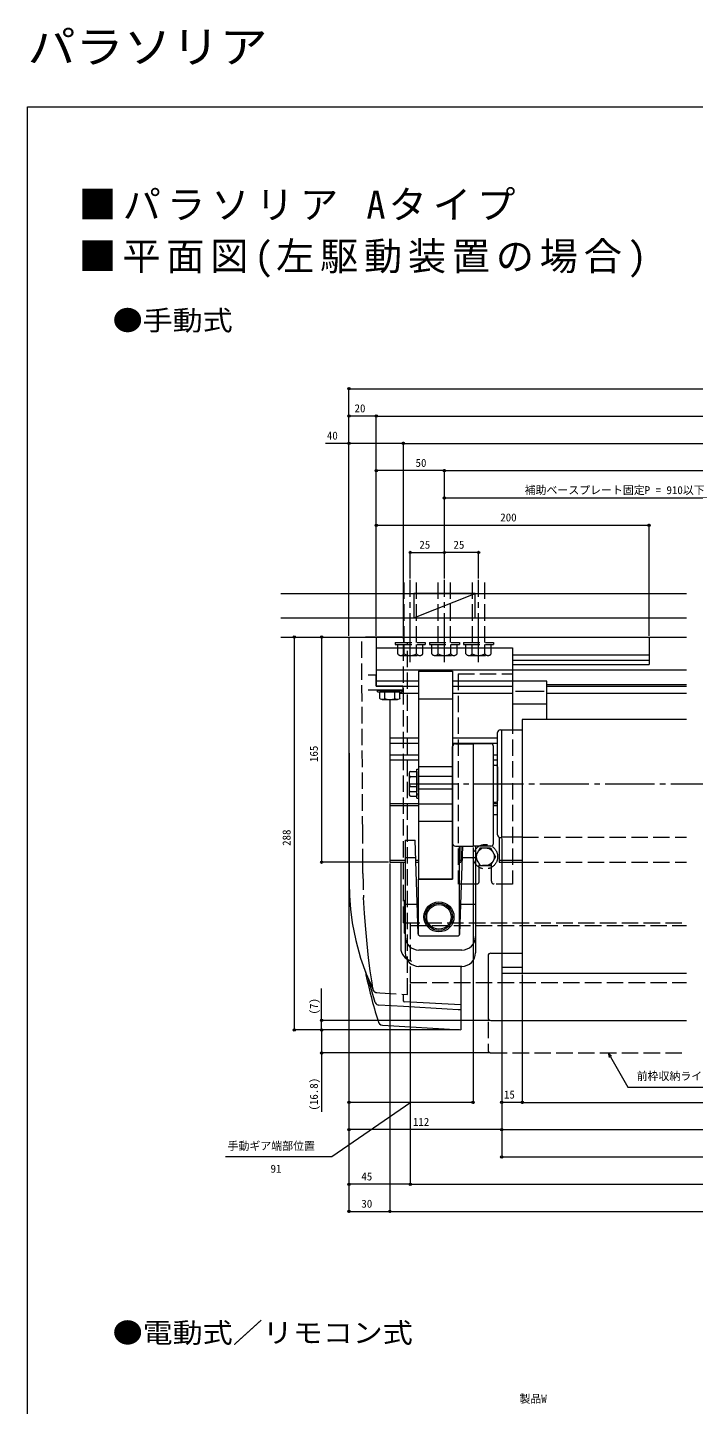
# Model space of a CAD drawing. Units: millimetres, scale not verified. Extents: x -1682 to -296, y -1188 to 1054.
# Drawn here: x -1682 to -1194, y 45 to 1054 of the extents above; entities that cross this region are included whole.
import ezdxf
from ezdxf.enums import TextEntityAlignment as Align

# ---------------------------------------------------------------- set-up
doc = ezdxf.new("R2010")
doc.units = ezdxf.units.MM
doc.header["$LTSCALE"] = 4
doc.linetypes.add('CHAIN2', pattern=[12, 9, -1, 1, -1])
doc.linetypes.add('DASHED3', pattern=[4, 3, -1])
doc.layers.add('0-1_USER1', color=3, linetype='Continuous')
for name, color, linetype, lineweight in [('0-2_YKK_ZWAK', 7, 'Continuous', 9), ('0-3_YKK_12', 2, 'Continuous', 9), ('0-4_YKK_13', 4, 'Continuous', 9), ('0-5_YKK_A1', 4, 'DASHED3', 9), ('0-6_YKK_D', 6, 'Continuous', 9), ('0-7_YSS_K', 3, 'Continuous', 9)]:
    doc.layers.add(name, color=color, linetype=linetype, lineweight=lineweight)
doc.styles.add('ＭＳ ゴシック', font='')
doc.styles.get('ＭＳ ゴシック').set_extended_font_data('MS Gothic')

msp = doc.modelspace()

# ---------------------------------------------------------------- linework, layer by layer
at = {"layer": '0-2_YKK_ZWAK'}
for p, q in [((-1682, -1188), (-1682, 996)), ((-1682, 996), (-296, 996))]:
    msp.add_line(p, q, dxfattribs=at)
at = {"layer": '0-3_YKK_12', "linetype": 'CHAIN2'}
for p, q in [((-1401.5, 588.865), (-1401.5, 649.365)), ((-1376.5, 588.865), (-1376.5, 649.365)), ((-1351.5, 588.865), (-1351.5, 649.365)), ((-1402.593, 499.865), (-563.582, 499.865))]:
    msp.add_line(p, q, dxfattribs=at)
at = {"layer": '0-3_YKK_12'}
for p, q in [((-1326.495, 583.365), (-1199, 583.365)), ((-1409.11, 566.366), (-1395.499, 566.366)), ((-1407.5, 571.366), (-1395.499, 571.366)), ((-1370.499, 571.366), (-1326.5, 571.366)), ((-1370.499, 566.366), (-1326.5, 566.366)), ((-1326.5, 575.066), (-1326.5, 539.115)), ((-1301.5, 575.066), (-1326.5, 575.066)), ((-1303.5, 567.366), (-1324.5, 567.366)), ((-1301.5, 546.865), (-1301.5, 575.066)), ((-1301.5, 572.566), (-1199, 572.566)), ((-1301.5, 571.366), (-1199, 571.366)), ((-1301.5, 571.366), (-1199, 571.366)), ((-1301.5, 566.366), (-1199, 566.366)), ((-1416.5, 561.466), (-1416.5, 442.365)), ((-1326.5, 558.366), (-1301.5, 558.366)), ((-1326.5, 537.366), (-1326.499, 537.366)), ((-1326.5, 536.366), (-1326.499, 536.366)), ((-1416.5, 533.466), (-1395.499, 533.466)), ((-1416.5, 529.616), (-1395.499, 529.616)), ((-1370.499, 533.466), (-1337.499, 533.466)), ((-1370.499, 529.616), (-1337.499, 529.616)), ((-1416.5, 521.116), (-1395.499, 521.116)), ((-1416.5, 517.266), (-1395.499, 517.266)), ((-1340.499, 521.116), (-1337.499, 521.116)), ((-1340.499, 517.266), (-1337.499, 517.266)), ((-1416.5, 485.366), (-1395.499, 485.366)), ((-1340.499, 485.366), (-1337.499, 485.366)), ((-1416.5, 483.966), (-1395.499, 483.966)), ((-1340.499, 483.966), (-1337.499, 483.966)), ((-1340.499, 477.365), (-1337.499, 477.365)), ((-1336.5, 460.634), (-1336.5, 442.365)), ((-1364.5, 454.165), (-1364.5, 442.365)), ((-1416.5, 443.766), (-1405.249, 443.766)), ((-1416.5, 442.365), (-1405.249, 442.365)), ((-1397.535, 443.766), (-1395.499, 443.766)), ((-1397.49, 442.365), (-1395.499, 442.365)), ((-1365.499, 443.766), (-1364.5, 443.766)), ((-1365.499, 442.365), (-1364.5, 442.365)), ((-1336.5, 443.766), (-1319.499, 443.766)), ((-1336.5, 442.365), (-1319.499, 442.365)), ((-1334.499, 375.693), (-1319.499, 375.693)), ((-1334.499, 365.474), (-1319.499, 365.474)), ((-1334.499, 361.039), (-1199, 361.039)), ((-1334.499, 326.323), (-1199, 326.323))]:
    msp.add_line(p, q, dxfattribs=at)
at = {"layer": '0-3_YKK_12', "linetype": 'DASHED3'}
msp.add_line((-1319.499, 442.365), (-1199, 442.365), dxfattribs=at)
at = {"layer": '0-3_YKK_12', "color": 7}
msp.add_line((-1334.499, 375.693), (-1334.499, 326.323), dxfattribs=at)
at = {"layer": '0-4_YKK_13', "linetype": 'DASHED3'}
for p, q in [((-1406, 603.365), (-1406, 649.365)), ((-1397, 603.365), (-1397, 649.365)), ((-1381, 603.365), (-1381, 649.365)), ((-1372, 603.365), (-1372, 649.365)), ((-1356, 603.365), (-1356, 649.365)), ((-1347, 603.365), (-1347, 649.365)), ((-1436.869, 560.054), (-1437.114, 607.365)), ((-1406.5, 607.365), (-1406.5, 603.365)), ((-1412.5, 603.365), (-1412.5, 601.865)), ((-1412.5, 603.365), (-1390.5, 603.365)), ((-1412.5, 601.865), (-1390.5, 601.865)), ((-1410.738, 595.065), (-1410.738, 601.865)), ((-1406.5, 603.365), (-1403.5, 603.365)), ((-1406.119, 595.065), (-1406.119, 601.865)), ((-1403.5, 345.321), (-1403.5, 603.365)), ((-1396.881, 595.065), (-1396.881, 601.865)), ((-1392.262, 595.065), (-1392.262, 601.865)), ((-1390.5, 603.365), (-1390.5, 601.865)), ((-1387.5, 603.365), (-1387.5, 601.865)), ((-1387.5, 603.365), (-1365.5, 603.365)), ((-1387.5, 601.865), (-1365.5, 601.865)), ((-1385.738, 595.065), (-1385.738, 601.865)), ((-1381.119, 595.065), (-1381.119, 601.865)), ((-1371.881, 595.065), (-1371.881, 601.865)), ((-1367.262, 595.065), (-1367.262, 601.865)), ((-1365.5, 603.365), (-1365.5, 601.865)), ((-1362.5, 603.365), (-1362.5, 601.865)), ((-1362.5, 603.365), (-1340.5, 603.365)), ((-1362.5, 601.865), (-1340.5, 601.865)), ((-1360.738, 595.065), (-1360.738, 601.865)), ((-1356.119, 595.065), (-1356.119, 601.865)), ((-1346.881, 595.065), (-1346.881, 601.865)), ((-1342.262, 595.065), (-1342.262, 601.865)), ((-1340.5, 603.365), (-1340.5, 601.865)), ((-1408.428, 593.865), (-1394.572, 593.865)), ((-1383.428, 593.865), (-1369.572, 593.865)), ((-1358.428, 593.865), (-1344.572, 593.865)), ((-1436.363, 464.116), (-1436.869, 560.054)), ((-1436.235, 440.132), (-1436.363, 464.116)), ((-1319.499, 460.615), (-1199, 460.615)), ((-1436.203, 434.136), (-1436.235, 440.132)), ((-1434.994, 404.678), (-1435.727, 416.515)), ((-1434.114, 393.328), (-1434.994, 404.678)), ((-1433.128, 382.506), (-1434.114, 393.328)), ((-1432.031, 372.282), (-1433.128, 382.506)), ((-1430.829, 362.708), (-1432.031, 372.282)), ((-1433.853, 360.534), (-1428.958, 349.276)), ((-1429.531, 353.858), (-1430.829, 362.708)), ((-1428.852, 349.744), (-1429.531, 353.858)), ((-1428.958, 349.276), (-1428.663, 348.668)), ((-1428.679, 348.753), (-1428.852, 349.744)), ((-1428.682, 348.66), (-1428.663, 348.668)), ((-1428.663, 348.668), (-1428.679, 348.753)), ((-1426.055, 346.744), (-1423.743, 346.597)), ((-1423.743, 346.597), (-1403.5, 345.321))]:
    msp.add_line(p, q, dxfattribs=at)
at = {"layer": '0-4_YKK_13'}
for p, q in [((-1446.498, 607.365), (-1437.114, 607.365)), ((-1446.498, 607.365), (-1446.332, 437.366)), ((-1437.114, 607.365), (-1434.426, 607.365)), ((-1406.5, 607.365), (-1434.426, 607.365)), ((-1426.5, 607.365), (-1426.5, 587.365)), ((-1426.5, 607.365), (-1226.5, 607.365)), ((-1226.5, 607.365), (-1226.5, 587.365)), ((-1326.495, 594.366), (-1226.5, 594.366)), ((-1326.495, 590.365), (-1226.5, 590.365)), ((-1326.495, 587.365), (-1226.5, 587.365)), ((-1426.5, 579.366), (-1432.5, 579.366)), ((-1426.5, 571.366), (-1426.5, 579.366)), ((-1407, 568.366), (-1432.5, 568.366)), ((-1407, 571.366), (-1426.5, 571.366)), ((-1425.5, 567.166), (-1425.5, 568.366)), ((-1425.5, 568.366), (-1407.5, 568.366)), ((-1425.5, 567.166), (-1407.5, 567.166)), ((-1423.89, 562.466), (-1423.89, 567.166)), ((-1409.11, 567.166), (-1423.89, 567.166)), ((-1420.195, 562.466), (-1420.195, 567.166)), ((-1412.805, 562.466), (-1412.805, 567.166)), ((-1409.11, 562.466), (-1409.11, 567.166)), ((-1407.5, 567.166), (-1407.5, 568.366)), ((-1407, 571.366), (-1407, 568.366)), ((-1420.195, 561.466), (-1422.043, 561.466)), ((-1412.805, 561.466), (-1420.195, 561.466)), ((-1410.957, 561.466), (-1412.805, 561.466)), ((-1199, 546.865), (-1319.499, 546.865)), ((-1319.499, 546.865), (-1319.499, 361.039)), ((-1337.499, 462.365), (-1337.499, 537.365)), ((-1335.499, 539.366), (-1334.499, 539.366)), ((-1319.499, 539.115), (-1334.499, 539.115)), ((-1370.499, 456.165), (-1370.499, 527.165)), ((-1368.499, 529.165), (-1355.499, 529.165)), ((-1342.499, 529.165), (-1355.499, 529.165)), ((-1355.499, 529.165), (-1355.499, 454.165)), ((-1340.499, 456.165), (-1340.499, 527.165)), ((-1402.399, 507.084), (-1402.399, 505.237)), ((-1402.399, 505.237), (-1402.399, 497.847)), ((-1401.399, 508.932), (-1396.699, 508.932)), ((-1401.399, 505.237), (-1396.699, 505.237)), ((-1396.699, 510.542), (-1395.499, 510.542)), ((-1396.699, 492.542), (-1396.699, 510.542)), ((-1396.699, 508.932), (-1396.699, 494.152)), ((-1339.999, 513.365), (-1338.499, 513.365)), ((-1337.499, 512.365), (-1337.499, 487.365)), ((-1402.399, 497.847), (-1402.399, 495.999)), ((-1402.399, 495.999), (-1402.399, 492.646)), ((-1401.399, 497.847), (-1396.699, 497.847)), ((-1401.399, 494.152), (-1396.699, 494.152)), ((-1401.399, 490.799), (-1396.699, 490.799)), ((-1396.699, 492.542), (-1395.499, 492.542)), ((-1396.699, 489.189), (-1395.499, 489.189)), ((-1339.999, 486.365), (-1338.499, 486.365)), ((-1405.249, 458.482), (-1398.009, 458.482)), ((-1405.249, 458.482), (-1405.249, 375.982)), ((-1395.796, 389.782), (-1398.009, 458.482)), ((-1319.499, 460.615), (-1334.499, 460.615)), ((-1405.249, 445.902), (-1397.604, 445.902)), ((-1368.499, 454.165), (-1355.499, 454.165)), ((-1365.202, 389.782), (-1363.128, 454.165)), ((-1363.394, 445.902), (-1353.749, 445.902)), ((-1342.499, 454.165), (-1355.499, 454.165)), ((-1353.749, 454.165), (-1353.749, 375.982)), ((-1446.332, 437.366), (-1446.321, 427.52)), ((-1408.5, 442.365), (-1408.5, 379.662)), ((-1446.321, 427.52), (-1446.12, 417.675)), ((-1446.12, 417.675), (-1445.372, 407.818)), ((-1405.749, 414.22), (-1405.249, 414.72)), ((-1405.749, 390.22), (-1405.749, 414.22)), ((-1445.372, 407.818), (-1444.077, 397.987)), ((-1405.249, 411.625), (-1396.499, 411.625)), ((-1364.498, 411.625), (-1353.749, 411.625)), ((-1444.077, 397.987), (-1441.495, 384.94)), ((-1441.495, 384.94), (-1437.935, 372.049)), ((-1405.749, 390.22), (-1405.249, 389.72)), ((-1394.297, 388.33), (-1366.701, 388.33)), ((-1363.749, 377.952), (-1395.249, 377.952)), ((-1344.499, 373.693), (-1344.499, 328.323)), ((-1342.499, 375.693), (-1334.499, 375.693)), ((-1334.499, 375.693), (-1334.499, 326.323)), ((-1437.935, 372.049), (-1433.853, 360.534)), ((-1363.749, 365.982), (-1395.249, 365.982)), ((-1364.5, 365.982), (-1364.5, 319.365)), ((-1431.221, 352.948), (-1432.132, 356.576)), ((-1427.141, 339.584), (-1431.221, 352.948)), ((-1406.5, 340.566), (-1406.5, 345.51)), ((-1406.43, 336.488), (-1424.445, 337.517)), ((-1374.483, 334.665), (-1406.43, 336.488)), ((-1364.5, 337.692), (-1406.028, 340.058)), ((-1366.497, 334.209), (-1374.483, 334.665)), ((-1364.5, 334.095), (-1366.497, 334.209)), ((-1342.499, 326.323), (-1334.499, 326.323)), ((-1421.794, 322.869), (-1364.5, 319.365))]:
    msp.add_line(p, q, dxfattribs=at)
at = {"layer": '0-4_YKK_13', "color": 7}
for p, q in [((-1426.5, 599.365), (-1426.5, 571.366)), ((-1426.5, 599.365), (-1326.5, 599.365)), ((-1326.5, 599.365), (-1326.5, 571.366)), ((-1426.5, 583.365), (-1326.5, 583.365)), ((-1426.5, 575.365), (-1395.499, 575.365)), ((-1370.499, 575.365), (-1326.5, 575.365)), ((-1426.5, 571.366), (-1395.499, 571.366)), ((-1370.499, 571.366), (-1326.5, 571.366))]:
    msp.add_line(p, q, dxfattribs=at)
at = {"layer": '0-4_YKK_13', "color": 5}
for p, q in [((-1395.499, 582.365), (-1370.499, 582.365)), ((-1395.499, 582.365), (-1395.499, 429.865)), ((-1370.499, 582.365), (-1370.499, 429.865)), ((-1370.499, 561.865), (-1395.499, 561.865)), ((-1395.499, 512.435), (-1370.499, 512.435)), ((-1395.499, 505.427), (-1370.499, 505.427)), ((-1395.499, 496.22), (-1370.499, 496.22)), ((-1395.499, 485.041), (-1370.499, 485.041)), ((-1395.499, 472.365), (-1370.499, 472.365)), ((-1370.499, 429.865), (-1370.499, 458.482)), ((-1365.499, 388.933), (-1365.499, 454.165)), ((-1370.499, 429.865), (-1395.499, 429.865)), ((-1395.499, 388.933), (-1395.499, 429.865)), ((-1395.499, 429.865), (-1370.499, 429.865))]:
    msp.add_line(p, q, dxfattribs=at)
at = {"layer": '0-4_YKK_13'}
for points in [[(-1420.195, 562.466), (-1420.548, 561.879), (-1421.472, 561.515), (-1422.613, 561.515), (-1423.537, 561.879), (-1423.89, 562.466)], [(-1412.805, 562.466), (-1413.3, 561.966), (-1414.652, 561.601), (-1416.5, 561.466), (-1418.348, 561.601), (-1419.7, 561.966), (-1420.195, 562.466)], [(-1409.11, 562.466), (-1409.463, 561.879), (-1410.387, 561.515), (-1411.528, 561.515), (-1412.452, 561.879), (-1412.805, 562.466)], [(-1335.499, 460.365), (-1334.499, 460.365), (-1334.499, 539.366)], [(-1401.399, 505.237), (-1401.899, 504.742), (-1402.265, 503.389), (-1402.399, 501.542), (-1402.265, 499.694), (-1401.899, 498.342), (-1401.399, 497.847)], [(-1401.399, 508.932), (-1401.987, 508.579), (-1402.35, 507.655), (-1402.35, 506.514), (-1401.987, 505.59), (-1401.399, 505.237)], [(-1401.399, 497.847), (-1401.987, 497.494), (-1402.35, 496.57), (-1402.35, 495.428), (-1401.987, 494.505), (-1401.399, 494.152)], [(-1401.819, 494.323), (-1402.227, 493.683), (-1402.398, 492.746), (-1402.282, 491.781), (-1401.914, 491.063), (-1401.399, 490.799)], [(-1396.699, 489.189), (-1396.699, 492.542), (-1396.699, 490.799)]]:
    msp.add_lwpolyline(points, dxfattribs=at)
for radius in [11, 10, 9]:
    msp.add_circle((-1380.499, 402.22), radius, dxfattribs=at)
at = {"layer": '0-4_YKK_13', "linetype": 'DASHED3'}
for centre, radius, start, end in [((-1408.428, 596.687), 2.822, 215.08585, 324.91414), ((-1401.5, 603.354), 9.489, 240.87221, 299.12778), ((-1394.572, 596.687), 2.822, 215.08585, 324.91414), ((-1383.428, 596.687), 2.822, 215.08585, 324.91414), ((-1376.5, 603.354), 9.489, 240.87221, 299.12778), ((-1369.572, 596.687), 2.822, 215.08585, 324.91414), ((-1358.428, 596.687), 2.822, 215.08585, 324.91414), ((-1351.5, 603.354), 9.489, 240.87221, 299.12778), ((-1344.572, 596.687), 2.822, 215.08585, 324.91414), ((-1075.954, 435.058), 360.25, 180.14668, 182.95038), ((-1425.856, 349.773), 3.036, 201.48222, 266.23865)]:
    msp.add_arc(centre, radius, start, end, dxfattribs=at)
at = {"layer": '0-4_YKK_13'}
for centre, radius, start, end in [((-1335.499, 537.365), 2, 90, 180), ((-1368.499, 527.165), 2, 90, 180), ((-1342.499, 527.165), 2, 0, 90), ((-1339.999, 513.865), 0.5, 180, 270), ((-1338.499, 512.365), 1, 0, 90), ((-1339.999, 485.865), 0.5, 90, 180), ((-1338.499, 487.365), 1, 270, 0), ((-1368.499, 456.165), 2, 180, 270), ((-1342.499, 456.165), 2, 270, 0), ((-1335.499, 462.365), 2, 180, 270), ((-1395.249, 387.952), 10, 180, 270), ((-1394.297, 389.83), 1.5, 181.84518, 270), ((-1366.701, 389.83), 1.5, 270, 358.1548), ((-1363.749, 387.952), 10, 270, 0), ((-1398.5, 379.662), 10, 180, 257.34541), ((-1395.249, 375.982), 10, 180, 270), ((-1363.749, 375.982), 10, 270, 0), ((-1342.499, 373.693), 2, 90, 180), ((-1115.367, 425.233), 325.241, 191.1761, 197.75821), ((-1424.271, 340.536), 3.024, 198.35182, 266.69781), ((-1405.967, 340.588), 0.533, 177.6682, 263.51167), ((-1421.367, 326.663), 3.798, 189.50418, 263.50618), ((-1342.499, 328.323), 2, 180, 270)]:
    msp.add_arc(centre, radius, start, end, dxfattribs=at)
at = {"layer": '0-5_YKK_A1'}
for p, q in [((-1406.5, 397.873), (-1406.5, 607.365)), ((-1406.5, 397.873), (-1406.5, 607.365)), ((-1366.495, 580.367), (-1326.5, 580.367)), ((-1366.495, 580.367), (-1366.495, 426.367)), ((-1326.5, 580.367), (-1326.495, 426.367)), ((-1366.495, 571.366), (-1326.5, 571.366)), ((-1350.248, 452.867), (-1342.743, 452.867)), ((-1342.743, 452.867), (-1338.99, 446.367)), ((-1338.99, 446.367), (-1342.743, 439.867)), ((-1350.995, 428.367), (-1350.995, 441.161)), ((-1341.995, 428.367), (-1341.995, 441.161)), ((-1352.995, 426.367), (-1366.495, 426.367)), ((-1326.495, 426.367), (-1339.995, 426.367)), ((-1406.5, 397.873), (-1199, 397.873)), ((-1406.5, 397.873), (-1199, 397.873)), ((-1401.5, 397.873), (-1401.5, 354.242)), ((-1401.5, 395.885), (-1199, 395.885)), ((-1401.5, 354.242), (-1199, 354.242))]:
    msp.add_line(p, q, dxfattribs=at)
msp.add_lwpolyline([(-1350.248, 452.867), (-1354.001, 446.367), (-1350.248, 439.867), (-1342.743, 439.867)], dxfattribs=at)
for radius in [9, 6.5]:
    msp.add_circle((-1346.495, 446.367), radius, dxfattribs=at)
for centre, start, end in [((-1352.995, 428.367), 270, 0), ((-1339.995, 428.367), 180, 270)]:
    msp.add_arc(centre, 2, start, end, dxfattribs=at)
at = {"layer": '0-6_YKK_D'}
for p, q in [((-1446.498, 608.346), (-1446.498, 790.365)), ((-1446.498, 789.365), (-531.502, 789.365)), ((-1446.498, 608.346), (-1446.498, 770.365)), ((-1426.5, 769.365), (-1446.498, 769.365)), ((-1426.5, 608.365), (-1426.5, 770.365)), ((-1426.5, 608.365), (-1426.5, 770.365)), ((-1426.5, 769.365), (-551.5, 769.365)), ((-1446.498, 749.365), (-1463.632, 749.365)), ((-1446.498, 608.326), (-1446.498, 750.365)), ((-1406.5, 749.365), (-1446.498, 749.365)), ((-1406.5, 608.365), (-1406.5, 750.365)), ((-1406.5, 608.365), (-1406.5, 750.365)), ((-1406.5, 749.365), (-571.5, 749.365)), ((-1426.5, 608.365), (-1426.5, 730.365)), ((-1376.5, 729.366), (-1426.5, 729.366)), ((-1376.5, 650.365), (-1376.5, 730.365)), ((-1376.5, 650.365), (-1376.5, 730.365)), ((-1376.5, 729.366), (-601.5, 729.366)), ((-1376.5, 650.365), (-1376.5, 710.365)), ((-1376.5, 709.365), (-1091.5, 709.365)), ((-1426.5, 608.365), (-1426.5, 690.365)), ((-1426.5, 689.365), (-1226.5, 689.365)), ((-1226.5, 608.365), (-1226.5, 690.365)), ((-1401.5, 650.365), (-1401.5, 670.365)), ((-1401.5, 669.365), (-1376.5, 669.365)), ((-1376.5, 650.365), (-1376.5, 670.365)), ((-1376.5, 650.365), (-1376.5, 670.365)), ((-1351.5, 669.365), (-1376.5, 669.365)), ((-1351.5, 650.365), (-1351.5, 670.365)), ((-1486.498, 607.365), (-1486.498, 319.365)), ((-1466.498, 607.365), (-1466.498, 442.365)), ((-1446.498, 606.365), (-1446.498, 265.323)), ((-1446.498, 606.326), (-1446.498, 205.323)), ((-1446.498, 606.326), (-1446.498, 185.323)), ((-1334.499, 459.615), (-1334.499, 225.323)), ((-1355.499, 453.165), (-1355.499, 265.323)), ((-1417.5, 442.365), (-1467.498, 442.365)), ((-1416.5, 441.365), (-1416.5, 185.323)), ((-1416.5, 441.365), (-1416.5, 185.323)), ((-1319.499, 360.039), (-1319.499, 265.323)), ((-1319.499, 360.039), (-1319.499, 265.323)), ((-1466.498, 326.323), (-1466.498, 349.856)), ((-1401.5, 353.242), (-1401.5, 205.323)), ((-1401.5, 353.242), (-1401.5, 205.323)), ((-1343.499, 326.323), (-1467.498, 326.323)), ((-1466.498, 319.365), (-1466.498, 326.323)), ((-1365.5, 319.365), (-1487.498, 319.365)), ((-1365.5, 319.365), (-1467.498, 319.365)), ((-1365.5, 319.365), (-1467.498, 319.365)), ((-1466.498, 319.365), (-1466.498, 302.59)), ((-1343.499, 302.59), (-1467.498, 302.59)), ((-1466.498, 302.59), (-1466.498, 259.323)), ((-1446.498, 301.59), (-1446.498, 245.323)), ((-1334.499, 301.59), (-1334.499, 265.323)), ((-1334.499, 301.59), (-1334.499, 245.323)), ((-1334.499, 301.59), (-1334.499, 245.323)), ((-1256.58, 302.586), (-1254.88, 299.642)), ((-1256.58, 302.586), (-1255.669, 299.186)), ((-1254.091, 300.098), (-1256.58, 302.586)), ((-1254.88, 299.642), (-1242.01, 277.356)), ((-1242.01, 277.356), (-1087.181, 277.356)), ((-1400.999, 266.323), (-1459.126, 226.323)), ((-1355.499, 266.323), (-1446.498, 266.323)), ((-1319.499, 266.323), (-1334.499, 266.323)), ((-1319.499, 266.323), (-658.501, 266.323)), ((-1334.499, 246.323), (-1446.498, 246.323)), ((-1334.499, 246.323), (-643.501, 246.323)), ((-1459.126, 226.323), (-1536.993, 226.323)), ((-1334.499, 226.323), (-604.501, 226.323)), ((-1401.5, 206.323), (-1446.498, 206.323)), ((-1401.5, 206.323), (-576.5, 206.323)), ((-1446.498, 186.323), (-1416.5, 186.323)), ((-1416.5, 186.323), (-561.5, 186.323))]:
    msp.add_line(p, q, dxfattribs=at)
at = {"layer": '0-6_YKK_D', "linetype": 'DASHED3'}
for p, q in [((-1344.499, 325.323), (-1344.499, 304.59)), ((-1334.499, 325.323), (-1334.499, 302.59)), ((-1342.499, 302.59), (-1199, 302.59))]:
    msp.add_line(p, q, dxfattribs=at)
at = {"layer": '0-6_YKK_D'}
for centre in [(-1446.498, 789.365), (-1446.498, 769.365), (-1426.5, 769.365), (-1426.5, 769.365), (-1446.498, 749.365), (-1406.5, 749.365), (-1406.5, 749.365), (-1426.5, 729.366), (-1376.5, 729.366), (-1376.5, 729.366), (-1376.5, 709.365), (-1426.5, 689.365), (-1226.5, 689.365), (-1401.5, 669.365), (-1376.5, 669.365), (-1376.5, 669.365), (-1351.5, 669.365), (-1486.498, 607.365), (-1466.498, 607.365), (-1466.498, 442.365), (-1466.498, 326.323), (-1486.498, 319.365), (-1466.498, 319.365), (-1466.498, 319.365), (-1466.498, 302.59), (-1446.498, 266.323), (-1355.499, 266.323), (-1334.499, 266.323), (-1319.499, 266.323), (-1319.499, 266.323), (-1446.498, 246.323), (-1334.499, 246.323), (-1334.499, 246.323), (-1334.499, 226.323), (-1446.498, 206.323), (-1401.5, 206.323), (-1401.5, 206.323), (-1446.498, 186.323), (-1416.5, 186.323), (-1416.5, 186.323)]:
    msp.add_circle(centre, 0.85, dxfattribs=at)
at = {"layer": '0-6_YKK_D', "linetype": 'DASHED3'}
msp.add_arc((-1342.499, 304.59), 2, 180, 270, dxfattribs=at)
at = {"layer": '0-7_YSS_K'}
for p, q in [((-1496.5, 639.365), (-1199, 639.365)), ((-1399, 639.365), (-1399, 621.365)), ((-1354, 621.365), (-1354, 639.365)), ((-1496.5, 621.365), (-1199, 621.365)), ((-1496.5, 621.365), (-1199, 621.365)), ((-1399, 621.365), (-1354, 621.365)), ((-1496.5, 607.365), (-1199, 607.365))]:
    msp.add_line(p, q, dxfattribs=at)
msp.add_lwpolyline([(-1399, 621.365), (-1354, 639.365), (-1399, 639.365)], dxfattribs=at)

# ---------------------------------------------------------------- texts
at = {"layer": '0-1_USER1', "color": 2, "style": 'ＭＳ ゴシック', "width": 1.1}
msp.add_text('パラソリア', height=23.46, dxfattribs=at).set_placement((-1682, 1021.2), align=Align.BOTTOM_LEFT)
at = {"layer": '0-1_USER1', "style": 'ＭＳ ゴシック', "width": 1.1}
for s, p in [('●手動式', (-1619.64, 827.761)), ('●電動式／リモコン式', (-1619.64, 85.69))]:
    msp.add_text(s, height=14.66, dxfattribs=at).set_placement(p, align=Align.BOTTOM_LEFT)
at = {"layer": '0-1_USER1', "color": 2, "char_height": 20.53, "attachment_point": 7, "style": 'ＭＳ ゴシック'}
for s, insert in [('\\T1.16;■パラソリア\\~Aタイプ', (-1644.755, 912.866)), ('\\T1.15;■平面図(左駆動装置の場合)', (-1644.755, 870.866))]:
    msp.add_mtext(s, dxfattribs=dict(at, insert=insert))
at = {"layer": '0-6_YKK_D', "color": 4, "style": 'ＭＳ ゴシック'}
for s, p in [('20', (-1442.366, 770.365)), ('40', (-1462.632, 750.365)), ('50', (-1397.667, 730.365)), ('補助ベースプレート固定P = 910以下', (-1317.733, 710.365)), ('200', (-1335.567, 690.365)), ('25', (-1394.867, 670.365)), ('25', (-1369.867, 670.365)), ('前枠収納ライン（テント角度15°）', (-1235.61, 280.836)), ('15', (-1332.866, 267.323)), ('112', (-1399.565, 247.323)), ('手動ギア端部位置', (-1535.393, 229.657)), ('91', (-1503.926, 212.99)), ('45', (-1437.366, 207.323)), ('30', (-1437.366, 187.323)), ('製品W', (-1321.516, 44.316))]:
    msp.add_text(s, height=5.865, dxfattribs=at).set_placement(p, align=Align.BOTTOM_LEFT)
for s, p in [('165', (-1467.498, 515.798)), ('288', (-1487.498, 454.299)), ('(7)', (-1467.498, 330.723)), ('(16.8)', (-1467.498, 260.323))]:
    msp.add_text(s, height=5.865, rotation=90, dxfattribs=at).set_placement(p, align=Align.BOTTOM_LEFT)

doc.saveas('drawing.dxf')
